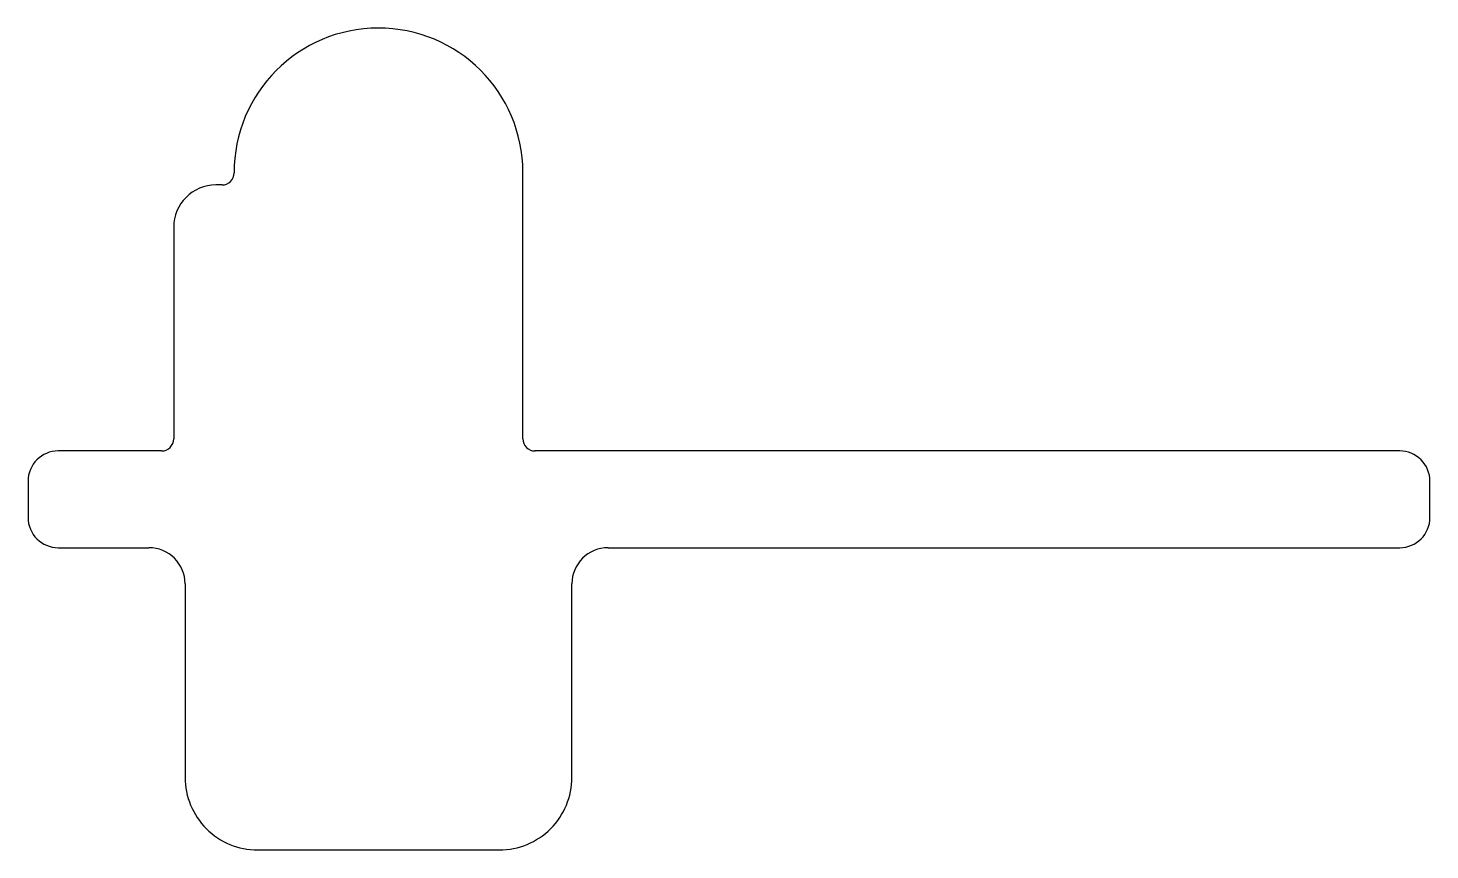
# Model space of a CAD drawing. Extents: x 2.8 to 32.2, y 2.9 to 20.2.
import ezdxf

# ---------------------------------------------------------------- set-up
doc = ezdxf.new("R2010")
doc.units = 0
doc.layers.get('0').update_dxf_attribs({"linetype": 'CONTINUOUS'})

msp = doc.modelspace()

# ---------------------------------------------------------------- linework, layer by layer
for p, q in [((13.171, 11.539), (13.171, 17.141)), ((6.847, 16.873), (6.719, 16.873)), ((5.831, 15.984), (5.831, 11.539)), ((5.577, 11.285), (3.405, 11.285)), ((31.599, 11.285), (13.425, 11.285)), ((2.77, 10.65), (2.77, 9.888)), ((32.234, 9.888), (32.234, 10.65)), ((3.405, 9.253), (5.31, 9.253)), ((14.962, 9.253), (31.599, 9.253)), ((6.072, 8.491), (6.072, 4.427)), ((14.2, 4.428), (14.2, 8.491)), ((7.596, 2.903), (12.676, 2.903))]:
    msp.add_line(p, q)
for centre, radius, start, end in [((10.136, 17.134), 3.035, 0.1177, 180.1175), ((6.847, 17.127), 0.254, 270, 0.2212), ((6.72, 15.984), 0.889, 90.0371, 180), ((5.577, 11.539), 0.254, 270.0523, 0.0523), ((13.425, 11.539), 0.254, 180, 270.0523), ((3.405, 10.65), 0.635, 90, 180), ((31.599, 10.65), 0.635, 359.9999, 90), ((3.405, 9.888), 0.635, 180, 270), ((31.599, 9.888), 0.635, 270, 0), ((5.31, 8.491), 0.762, 0.0113, 90), ((14.962, 8.491), 0.762, 90, 180), ((7.596, 4.427), 1.524, 180, 270.0182), ((12.676, 4.427), 1.524, 270.0182, 0.0353)]:
    msp.add_arc(centre, radius, start, end)

doc.saveas('drawing.dxf')
